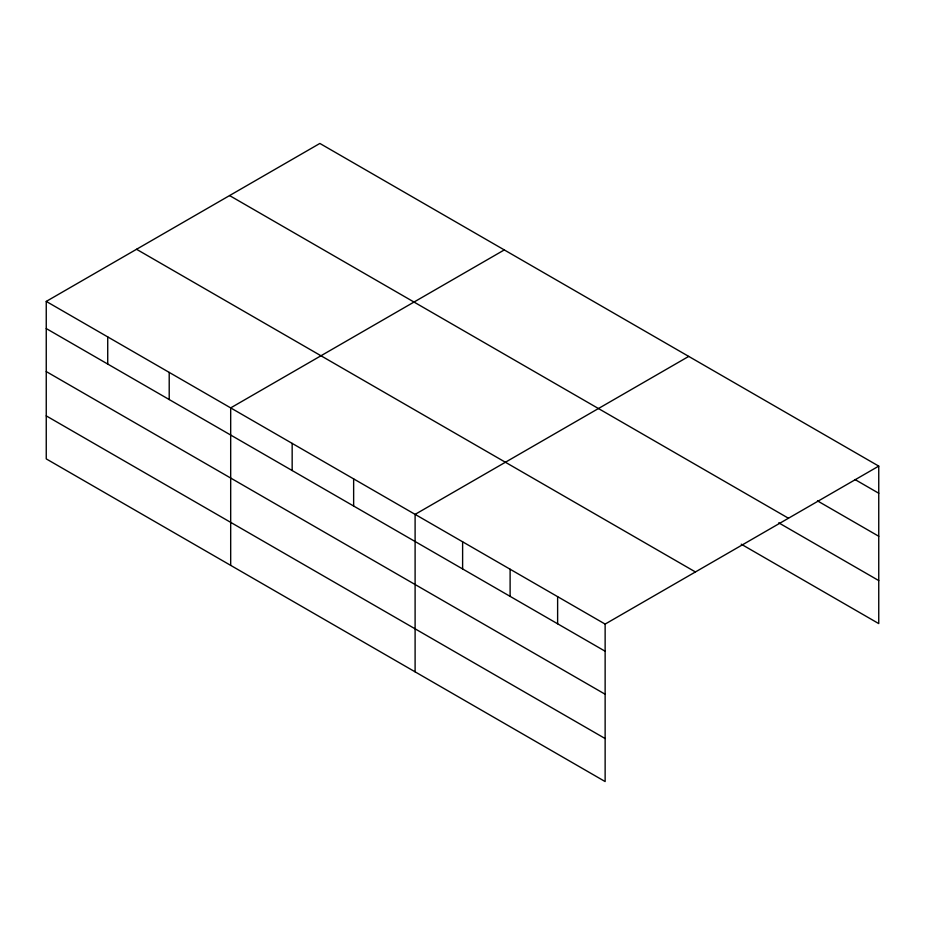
<?xml version="1.0" encoding="UTF-8"?>
<svg xmlns="http://www.w3.org/2000/svg" width="925" height="925" viewBox="0 0 925 925"><rect width="100%" height="100%" fill="white"/><g stroke="black" fill="none" stroke-linecap="round" stroke-linejoin="round"><path stroke-width="1.39" d="M46.25 301.411L605.135 624.086L605.135 781.556L46.25 458.892L46.25 301.411L319.865 143.444L878.75 466.108L878.75 623.589L741.237 544.189M504.298 249.923L230.683 407.89L230.683 565.372M688.732 356.403L415.105 514.381L415.105 671.851M605.135 624.086L878.75 466.108M855.001 479.532L878.75 493.245M817.492 500.887L878.75 536.257M229.573 195.568L788.458 518.243M778.734 522.833L878.75 580.576M136.542 249.287L695.427 571.951M46.25 328.56L605.135 651.223M46.25 371.561L605.135 694.236M46.25 415.88L605.135 738.543M557.625 596.66L557.625 623.797M510.114 569.233L510.114 596.371M462.616 541.807L462.616 568.944M353.639 478.884L353.639 506.021M292.161 443.387L292.161 470.524M169.206 372.405L169.206 399.542M107.728 336.908L107.728 364.045"/></g></svg>
